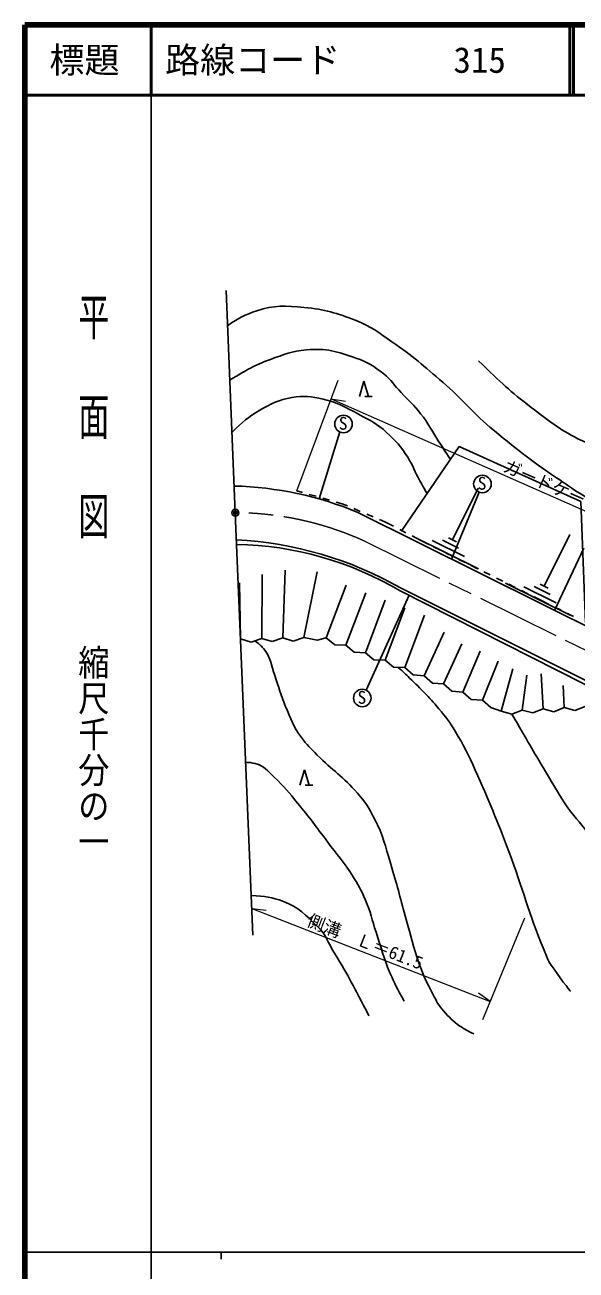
# Model space of a CAD drawing. Units: millimetres, scale not verified. Extents: x 40000 to 680000, y 20000 to 380000.
# Drawn here: x 40000 to 118644, y 202446 to 380000 of the extents above; entities that cross this region are included whole.
import ezdxf
from ezdxf.enums import TextEntityAlignment as Align

# ---------------------------------------------------------------- set-up
doc = ezdxf.new("R2010")
doc.units = ezdxf.units.MM
doc.header["$LTSCALE"] = 1000
doc.header["$PDMODE"] = 32
doc.header["$PDSIZE"] = 500
doc.linetypes.add('CHAIN', pattern=[18.5, 12, -1.5, 3.5, -1.5])
for name, color, linetype, lineweight in [('M-BGD', 7, 'Continuous', 25), ('M-BMK', 2, 'CHAIN', 13), ('M-BMK-SRVR', 3, 'Continuous', 25), ('M-STR-HTXT', 7, 'Continuous', 13), ('M-TTL', 2, 'Continuous', 140), ('M-TTL-BAND', 7, 'Continuous', 25), ('M-TTL-LINE', 7, 'Continuous', 50)]:
    doc.layers.add(name, color=color, linetype=linetype, lineweight=lineweight)
doc.layers.add('M-OTRS', color=6, linetype='Continuous')
doc.layers.add('M-TTL-TXT', color=7, linetype='Continuous')
doc.styles.add('@ＭＳ ゴシック', font='')
doc.styles.add('ＭＳ ゴシック', font='')
doc.styles.get('@ＭＳ ゴシック').set_extended_font_data('@MS Gothic')
doc.styles.get('ＭＳ ゴシック').set_extended_font_data('MS Gothic')

msp = doc.modelspace()

# ---------------------------------------------------------------- linework, layer by layer
at = {"layer": 'M-BGD'}
for p, q in [((87721, 327016), (88370, 329179)), ((88370, 329179), (89019, 327016)), ((89560, 327016), (88478, 327016)), ((78785, 313564), (79613, 313329)), ((80575, 313057), (81537, 312784)), ((82499, 312512), (83461, 312239)), ((104826, 313379), (100867, 303829)), ((101014, 306553), (104655, 313919)), ((84423, 311966), (85251, 311732)), ((85251, 311732), (86004, 311414)), ((86925, 311025), (87846, 310636)), ((87514, 310479), (132692, 287981)), ((88767, 310247), (89688, 309858)), ((90610, 309469), (91363, 309150)), ((91363, 309150), (92590, 308512)), ((93477, 308050), (94365, 307589)), ((114095, 299963), (117735, 307329)), ((95252, 307127), (96479, 306489)), ((104708, 302436), (95501, 306987)), ((96479, 306489), (97424, 306019)), ((102710, 304188), (98106, 306463)), ((98319, 305574), (99214, 305129)), ((101862, 305371), (99560, 306508)), ((101590, 306269), (100439, 306838)), ((100110, 304684), (101005, 304238)), ((101901, 303793), (102796, 303348)), ((119723, 305379), (115576, 296505)), ((77114, 302250), (76782, 292589)), ((81714, 302018), (79781, 292656)), ((103692, 302903), (104587, 302458)), ((105482, 302012), (106378, 301567)), ((70783, 292455), (70604, 300453)), ((73870, 301654), (73782, 292522)), ((82974, 292617), (85816, 300095)), ((107273, 301122), (108169, 300677)), ((117788, 295846), (108581, 300396)), ((109064, 300232), (109960, 299786)), ((114670, 299678), (113519, 300247)), ((88621, 299029), (85778, 291551)), ((88713, 285127), (94803, 298664)), ((93588, 299711), (126238, 283379)), ((110855, 299341), (111750, 298896)), ((115790, 297597), (111186, 299873)), ((114942, 298780), (112640, 299918)), ((112646, 298451), (113590, 297981)), ((91425, 297963), (88582, 290485)), ((94229, 296897), (91387, 289419)), ((113590, 297981), (114712, 297421)), ((115607, 296974), (116501, 296527)), ((97033, 295831), (94191, 288353)), ((117396, 296081), (118291, 295634)), ((99830, 293404), (96973, 287197)), ((72294, 291988), (70783, 292455)), ((73782, 292522), (72294, 291988)), ((75293, 292055), (73782, 292522)), ((76782, 292589), (75293, 292055)), ((78292, 292122), (76782, 292589)), ((79781, 292656), (78292, 292122)), ((81709, 292271), (79781, 292656)), ((82974, 292617), (81709, 292271)), ((84198, 291617), (82974, 292617)), ((85778, 291551), (84198, 291617)), ((87002, 290551), (85778, 291551)), ((102362, 291766), (99739, 286034)), ((88582, 290485), (87002, 290551)), ((89807, 289485), (88582, 290485)), ((91387, 289419), (89807, 289485)), ((92611, 288419), (91387, 289419)), ((104968, 290723), (102504, 284870)), ((94191, 288353), (92611, 288419)), ((95397, 287318), (94208, 288360)), ((107533, 289278), (105269, 283707)), ((107971, 282138), (109608, 288197)), ((96973, 287197), (95397, 287318)), ((98162, 286154), (96973, 287197)), ((99739, 286034), (98162, 286154)), ((100928, 284991), (99739, 286034)), ((111593, 287292), (110966, 282307)), ((113679, 287468), (113961, 282476)), ((102504, 284870), (100928, 284991)), ((103693, 283828), (102504, 284870)), ((116801, 285792), (116956, 282645)), ((105269, 283707), (103693, 283828)), ((106458, 282665), (105269, 283707)), ((107971, 282138), (106458, 282665)), ((113961, 282476), (112492, 281892)), ((115487, 282061), (113961, 282476)), ((116956, 282645), (115487, 282061)), ((118482, 282231), (116956, 282645)), ((119952, 282814), (118482, 282231)), ((109496, 281723), (107971, 282138)), ((110966, 282307), (109496, 281723)), ((112492, 281892), (110966, 282307)), ((79239, 271607), (79888, 273770)), ((79888, 273770), (80537, 271607)), ((81078, 271607), (79996, 271607))]:
    msp.add_line(p, q, dxfattribs=at)
for points in [[(84953, 321954), (81990, 312406), (82062, 312635)], [(93797, 307884), (101976, 319867), (119303, 312022), (119973, 294794)], [(93533, 299306), (123526, 284152), (138809, 270316)]]:
    msp.add_lwpolyline(points, dxfattribs=at)
for centre in [(85454, 323099), (105277, 314545), (88133, 284019)]:
    msp.add_circle(centre, 1250, dxfattribs=at)
for centre, radius, start, end in [((68620, 265192), 49070, 67.35393, 88.54884), ((67702, 254630), 51984, 60.13543, 87.26322), ((69295, 258329), 47609, 59.39497, 88.89868)]:
    msp.add_arc(centre, radius, start, end, dxfattribs=at)
for points, knots in [([(68908, 337111), (70590, 338249), (71346, 338642), (73075, 339228), (75586, 340079), (77205, 339959), (79845, 339715), (82820, 339440), (84475, 338923), (87263, 337850), (89430, 337016), (90453, 336118), (92371, 334810), (95378, 332759), (96899, 331377), (99667, 329013), (102410, 326671), (103595, 324969), (106356, 322649), (109919, 319653), (111990, 318047), (115842, 315433), (118450, 313663), (119885, 312562), (122773, 311298), (124688, 310461), (125884, 310304), (127922, 309839), (130486, 309254), (132024, 309345), (134529, 308542), (136028, 308062), (137045, 307970), (138218, 306920), (138964, 306253), (139276, 305868), (139831, 304929)], [0, 0, 0, 0, 1, 1, 1, 2, 2, 2, 3, 3, 3, 4, 4, 4, 5, 5, 5, 6, 6, 6, 7, 7, 7, 8, 8, 8, 9, 9, 9, 10, 10, 10, 11, 11, 11, 12, 12, 12, 12]), ([(69232, 329341), (71784, 330868), (72636, 331427), (75021, 332297), (76977, 333010), (78096, 333491), (80169, 333675), (82951, 333922), (84589, 333429), (87223, 332499), (88908, 331904), (89806, 331354), (91195, 330229), (92292, 329341), (92707, 328628), (93668, 327594), (94767, 326412), (95468, 325823), (96465, 324554), (97575, 323142), (97995, 322206), (98978, 320703), (99660, 319661), (99874, 319335), (100726, 318035)], [0, 0, 0, 0, 1, 1, 1, 2, 2, 2, 3, 3, 3, 4, 4, 4, 5, 5, 5, 6, 6, 6, 7, 7, 7, 8, 8, 8, 8]), ([(104714, 332104), (108110, 328846), (109116, 327815), (112254, 325456), (114753, 323577), (116106, 322396), (118902, 320997), (122467, 319213), (124772, 318943), (128550, 317673), (133671, 315951), (137135, 316251), (141684, 313335), (143075, 312444), (143518, 311490), (144400, 310093), (145290, 308683), (145525, 308017), (146168, 306208)], [0, 0, 0, 0, 1, 1, 1, 2, 2, 2, 3, 3, 3, 4, 4, 4, 5, 5, 5, 6, 6, 6, 6]), ([(69543, 321898), (71176, 323470), (71794, 324075), (73514, 325061), (75188, 326020), (76208, 326540), (78108, 326871), (79816, 327169), (80846, 326995), (82540, 326628), (84635, 326175), (85696, 325487), (87594, 324493), (89244, 323629), (90213, 323148), (91594, 321899), (92943, 320678), (93637, 319889), (94621, 318359), (95422, 317111), (95625, 316273), (96350, 314981), (96751, 314267), (96884, 314029), (97405, 313169)], [0, 0, 0, 0, 1, 1, 1, 2, 2, 2, 3, 3, 3, 4, 4, 4, 5, 5, 5, 6, 6, 6, 7, 7, 7, 8, 8, 8, 8]), ([(72814, 292175), (73394, 291781), (73597, 291554), (74026, 291082), (75128, 289871), (75072, 288750), (75648, 287217), (76290, 285511), (76462, 284484), (77188, 282812), (77959, 281039), (78302, 279966), (79445, 278407), (80227, 277341), (80783, 276833), (81715, 275894), (83893, 273701), (85421, 272774), (87458, 270449), (88830, 268882), (89391, 267811), (90295, 265935), (91393, 263659), (91608, 262217), (92349, 259801), (93223, 256951), (93584, 255317), (94403, 252450), (95095, 250028), (95378, 248637), (96214, 246262), (96850, 244452), (97311, 243468), (98213, 241775), (98732, 240804), (98993, 240218), (99727, 239397), (100559, 238468), (101041, 237930), (102078, 237235), (102808, 236746), (103121, 236574), (104051, 236154)], [0, 0, 0, 0, 1, 1, 1, 2, 2, 2, 3, 3, 3, 4, 4, 4, 5, 5, 5, 6, 6, 6, 7, 7, 7, 8, 8, 8, 9, 9, 9, 10, 10, 10, 11, 11, 11, 12, 12, 12, 13, 13, 13, 14, 14, 14, 14]), ([(93279, 288391), (94067, 287673), (94271, 287469), (94896, 286866), (96597, 285225), (97518, 284269), (99072, 282488), (100085, 281326), (100579, 280603), (101382, 279286), (102654, 277200), (103249, 275956), (104260, 273732), (106288, 269273), (107272, 266706), (109044, 262139), (111154, 256699), (111782, 253439), (114070, 248072), (114434, 247219), (114560, 246690), (115084, 245924), (116093, 244446), (117800, 242235), (117800, 242235), (117800, 242235), (117742, 242314), (117742, 242314)], [0, 0, 0, 0, 1, 1, 1, 2, 2, 2, 3, 3, 3, 4, 4, 4, 5, 5, 5, 6, 6, 6, 7, 7, 7, 8, 8, 8, 9, 9, 9, 9]), ([(109496, 281723), (111778, 277756), (112358, 276719), (114273, 273560), (115507, 271523), (116129, 270336), (117475, 268371), (118616, 266706), (119554, 265993), (120678, 264317), (121633, 262893), (122175, 262069), (122786, 260466), (123744, 257951), (123646, 256353), (124083, 253697), (124432, 251569), (124348, 250330), (124812, 248224), (125197, 246484), (125315, 245416), (126231, 243887), (127129, 242388), (127837, 241519), (129393, 240725), (131009, 239900), (132160, 239932), (133974, 239955), (135757, 239977), (136787, 240147), (138473, 240725), (140451, 241402), (141400, 242176), (143176, 243279), (145102, 244476), (145943, 245502), (147878, 246684), (150090, 248035), (151457, 248567), (153756, 249765), (156538, 251214), (158146, 251933), (160890, 253453), (162796, 254509), (164001, 254906), (165714, 256251), (168376, 258340), (169530, 259902), (172079, 262128), (173436, 263314), (174189, 264003), (175686, 265006), (177876, 266474), (179189, 267195), (181605, 268249), (185377, 269897), (187679, 270357), (191658, 271411), (193375, 271866), (194362, 272033), (196117, 272303), (198003, 272594), (199075, 272680), (200981, 272749), (203125, 272827), (203898, 272759), (206469, 272578)], [0, 0, 0, 0, 1, 1, 1, 2, 2, 2, 3, 3, 3, 4, 4, 4, 5, 5, 5, 6, 6, 6, 7, 7, 7, 8, 8, 8, 9, 9, 9, 10, 10, 10, 11, 11, 11, 12, 12, 12, 13, 13, 13, 14, 14, 14, 15, 15, 15, 16, 16, 16, 17, 17, 17, 18, 18, 18, 19, 19, 19, 20, 20, 20, 21, 21, 21, 22, 22, 22, 22]), ([(71509, 274832), (72088, 274854), (72350, 274796), (72871, 274671), (74140, 274366), (74644, 273627), (75587, 272725), (76989, 271386), (77672, 270529), (78911, 269037), (80649, 266944), (81529, 265695), (83168, 263524), (84565, 261670), (85450, 260700), (86694, 258740), (87534, 257418), (87976, 256650), (88599, 255213), (89349, 253486), (89501, 252418), (90099, 250633), (90860, 248363), (91126, 247029), (92086, 244836), (92795, 243214), (93084, 242637), (94112, 240782)], [0, 0, 0, 0, 1, 1, 1, 2, 2, 2, 3, 3, 3, 4, 4, 4, 5, 5, 5, 6, 6, 6, 7, 7, 7, 8, 8, 8, 9, 9, 9, 9]), ([(72301, 255859), (74297, 255772), (75182, 255655), (76884, 255011), (79088, 254177), (80052, 253079), (81749, 251443), (83020, 250218), (83255, 249137), (84181, 247633), (86265, 244248), (86833, 243023), (89086, 238715)], [0, 0, 0, 0, 1, 1, 1, 2, 2, 2, 3, 3, 3, 4, 4, 4, 4])]:
    msp.add_open_spline(points, degree=3, knots=knots, dxfattribs=at)
at = {"layer": 'M-BMK'}
msp.add_line((88384, 306419), (133633, 284154), dxfattribs=at)
msp.add_arc((69720, 265090), 45348, 65.69658, 89.61906, dxfattribs=at)
at = {"layer": 'M-BMK-SRVR'}
for p, q in [((68699, 342106), (70022, 310437)), ((70022, 310437), (72537, 250221))]:
    msp.add_line(p, q, dxfattribs=at)
msp.add_circle((70022, 310437), 500, dxfattribs=at)
msp.add_point((70022, 310437), dxfattribs=at)
at = {"layer": 'M-OTRS'}
msp.add_point((70022, 310437), dxfattribs=at)
msp.add_point((70022, 310437), dxfattribs=at)
at = {"layer": 'M-STR-HTXT'}
for p, q in [((78785, 313564), (84691, 329363)), ((83688, 326679), (141659, 301127)), ((83688, 326679), (85720, 326329)), ((72378, 254017), (106390, 240754)), ((72378, 254017), (74423, 253756)), ((105329, 238197), (111349, 252699)), ((106390, 240754), (104709, 241946))]:
    msp.add_line(p, q, dxfattribs=at)
at = {"layer": 'M-TTL'}
for p, q in [((40000, 380000), (40000, 20000)), ((680000, 380000), (40000, 380000))]:
    msp.add_line(p, q, dxfattribs=at)
at = {"layer": 'M-TTL-BAND'}
for p, q in [((58000, 370000), (58000, 20000)), ((40000, 205000), (579000, 205000)), ((68000, 205000), (68000, 204000))]:
    msp.add_line(p, q, dxfattribs=at)
at = {"layer": 'M-TTL-LINE'}
for p, q in [((58000, 380000), (58000, 370000)), ((117750, 380000), (117750, 370000)), ((118250, 380000), (118250, 370000)), ((40000, 370000), (680000, 370000))]:
    msp.add_line(p, q, dxfattribs=at)

# ---------------------------------------------------------------- texts
at = {"layer": 'M-BGD', "style": 'ＭＳ ゴシック'}
for p in [(84776, 321725), (104598, 313172), (87454, 282646)]:
    msp.add_text('S', height=1833, dxfattribs=at).set_placement(p, align=Align.BOTTOM_LEFT)
at = {"layer": 'M-STR-HTXT', "style": 'ＭＳ ゴシック'}
for s, rotation, p in [('ガードケーブル\u3000Ｌ＝66.0', 336.431, (107853, 315906)), ('側溝\u3000Ｌ＝61.5', 338.696, (79852, 251102))]:
    msp.add_text(s, height=1833, rotation=rotation, dxfattribs=at).set_placement(p, align=Align.BOTTOM_LEFT)
at = {"layer": 'M-TTL-BAND', "style": '@ＭＳ ゴシック'}
for s, width, p in [('平  面  図', 1.6, (49777, 306475)), ('縮尺千分の一', 1.15, (49777, 261030))]:
    msp.add_text(s, height=3258, rotation=270, dxfattribs=dict(at, width=width)).set_placement(p, align=Align.MIDDLE_RIGHT)
at = {"layer": 'M-TTL-TXT', "style": 'ＭＳ ゴシック'}
msp.add_text('標題', height=3666, dxfattribs=at).set_placement((48500, 375000), align=Align.MIDDLE_CENTER)
for s, p in [('路線コード', (60000, 375000)), ('315', (101142, 375000))]:
    msp.add_text(s, height=3666, dxfattribs=at).set_placement(p, align=Align.MIDDLE_LEFT)

doc.saveas('drawing.dxf')
